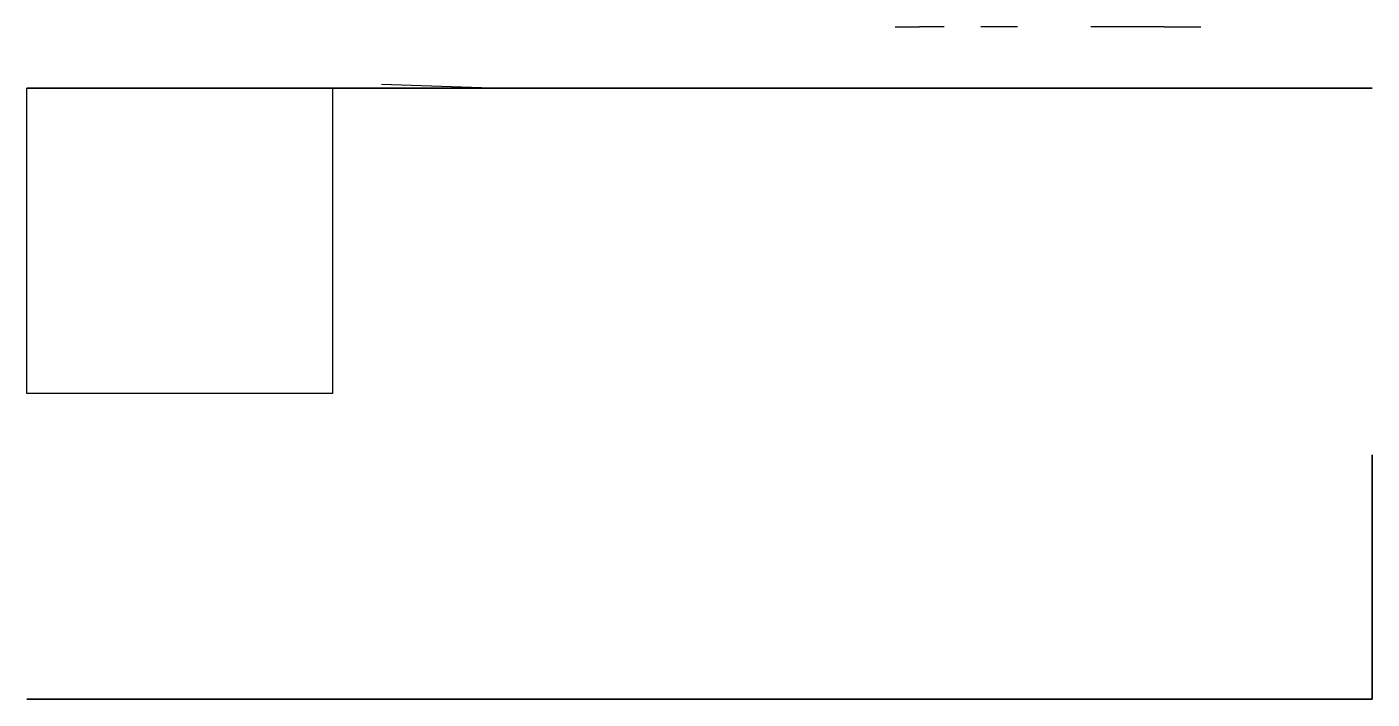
# Model space of a CAD drawing. Header units: millimetres. Extents: x 13 to 233, y 6 to 116.
import ezdxf

# ---------------------------------------------------------------- set-up
doc = ezdxf.new("R2010")
doc.units = ezdxf.units.MM

msp = doc.modelspace()

# ---------------------------------------------------------------- linework, layer by layer
at = {"extrusion": (0, 1, 0)}
for p, q in [((155.47, 115.98, 21), (155.47, 115.98, 25)), ((155.47, 115.98, 25), (159.47, 115.98, 25)), ((163.47, 115.98, 116), (159.47, 115.98, 116)), ((163.47, 115.98, 120), (163.47, 115.98, 116)), ((175.47, 115.98, 192), (169.47, 115.98, 192)), ((169.47, 115.98, 192), (169.47, 115.98, 198)), ((175.47, 115.98, 162), (169.47, 115.98, 162)), ((175.47, 115.98, 168), (175.47, 115.98, 162)), ((199.47, 115.98, 180), (187.47, 115.98, 180)), ((199.47, 115.98, 116), (195.47, 115.98, 116)), ((199.47, 115.98, 21), (195.47, 115.98, 21)), ((195.47, 115.98, 21), (195.47, 115.98, 25)), ((199.47, 115.98, 162), (205.47, 115.98, 162)), ((199.47, 115.98, 192), (199.47, 115.98, 198)), ((199.47, 115.98, 198), (205.47, 115.98, 198)), ((199.47, 115.98, 120), (199.47, 115.98, 116)), ((199.47, 115.98, 192), (199.47, 115.98, 180))]:
    msp.add_line(p, q, dxfattribs=at)
for p, q in [((199.47, 115.98, 168), (199.47, 115.98, 162)), ((89.47, 105.98, 34), (71.48, 106.53, 34)), ((107.47, 105.98, 34), (89.47, 105.98, 34))]:
    msp.add_line(p, q)
at = {"extrusion": (1, 0, 0)}
for p, q in [((233.47, 105.98, 220), (13.47, 105.98, 220)), ((13.47, 105.98, 220), (13.47, 105.98)), ((13.47, 105.98), (233.47, 105.98)), ((233.47, 105.98, 220), (13.47, 105.98, 220)), ((13.47, 105.98, 220), (13.47, 105.98)), ((13.47, 105.98), (233.47, 105.98)), ((233.47, 105.98), (233.47, 105.98, 220)), ((233.47, 105.98), (233.47, 105.98, 220))]:
    msp.add_line(p, q, dxfattribs=at)
msp.add_lwpolyline([(13.47, 105.98), (63.47, 105.98), (63.47, 55.98), (13.47, 55.98)], close=True)
at = {"extrusion": (0, 1, 0), "elevation": 105.98}
for points in [[(-13.47, 220), (-48.47, 220), (-48.47, 192), (-13.47, 192)], [(-233.47, 220), (-199.47, 220), (-199.47, 192), (-233.47, 192)], [(-233.47, 0), (-199.47, 0), (-199.47, 21), (-233.47, 21)], [(-233.47, 220), (-199.47, 220), (-199.47, 220), (-233.47, 220)]]:
    msp.add_lwpolyline(points, close=True, dxfattribs=at)
at = {"extrusion": (1, 0, 0), "elevation": 233.47}
for points in [[(105.98, 220), (105.98, 220), (105.98, 0), (105.98, 0)], [(105.98, 0), (105.98, 0), (105.98, 220), (105.98, 220)], [(5.98, 0), (45.98, 0), (45.98, 15), (5.98, 15)]]:
    msp.add_lwpolyline(points, close=True, dxfattribs=at)
at = {"extrusion": (0, -1, 0), "elevation": -5.98}
msp.add_lwpolyline([(233.47, 0), (13.47, 0), (13.47, 220), (233.47, 220)], close=True, dxfattribs=at)

doc.saveas('drawing.dxf')
